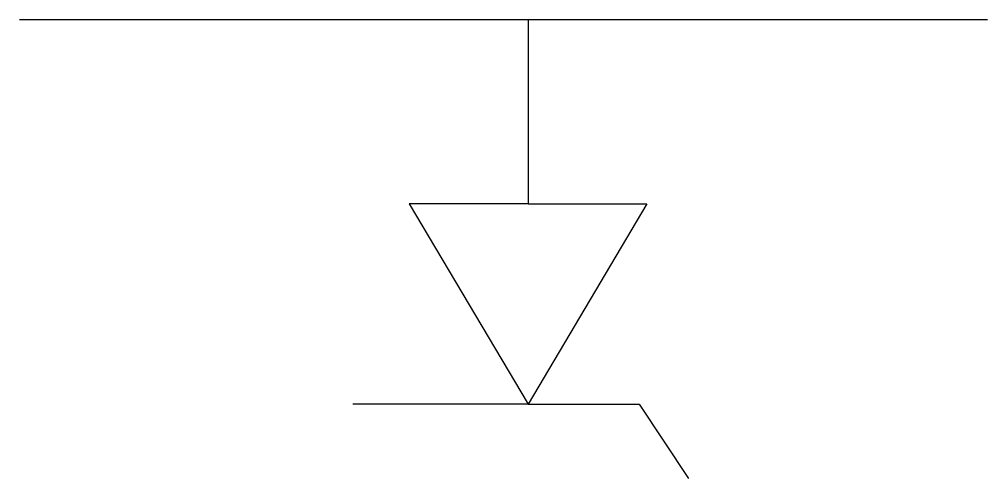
# Model space of a CAD drawing. Header units: metres. Extents: x -20785 to -19753, y -148848 to -148358.
import ezdxf

# ---------------------------------------------------------------- set-up
doc = ezdxf.new("R2010")
doc.units = ezdxf.units.M
doc.layers.add('DET1', color=1, linetype='Continuous')
doc.layers.add('G', color=3, linetype='Continuous')

msp = doc.modelspace()

# ---------------------------------------------------------------- linework, layer by layer
at = {"layer": 'DET1'}
for p, q in [((-20243.04, -148357.86), (-20243.04, -148554.41)), ((-20243.04, -148554.41), (-20369.77, -148554.41)), ((-20369.77, -148554.41), (-20243.04, -148768.25)), ((-20243.04, -148554.41), (-20116.31, -148554.41)), ((-20116.31, -148554.41), (-20243.04, -148768.25)), ((-20243.04, -148768.25), (-20429.55, -148768.25)), ((-20243.04, -148768.25), (-20124.51, -148768.25)), ((-20124.51, -148768.25), (-20072.24, -148847.51))]:
    msp.add_line(p, q, dxfattribs=at)
at = {"layer": 'G'}
msp.add_line((-20784.91, -148357.86), (-19753.39, -148357.86), dxfattribs=at)

doc.saveas('drawing.dxf')
